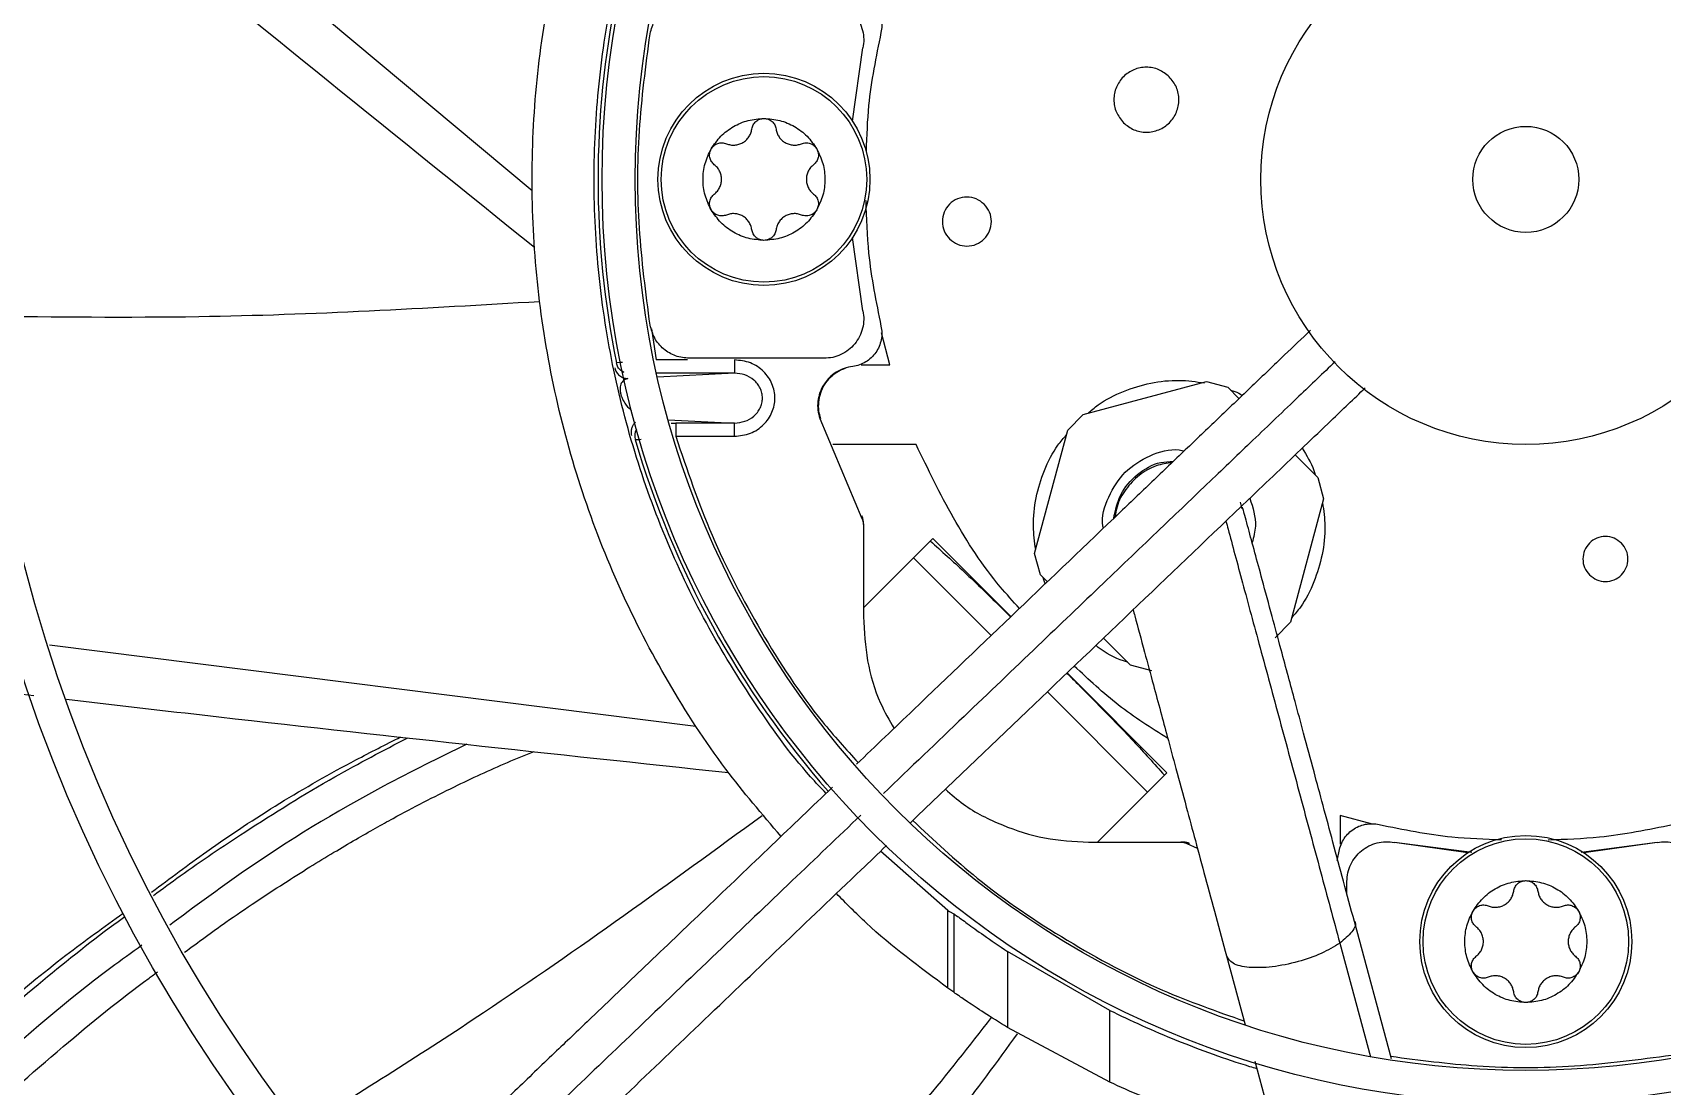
# Model space of a CAD drawing. Header units: inches. Extents: x 1229 to 1453, y -1023 to -720.
# Drawn here: x 1302.237 to 1307.08, y -807.955 to -804.825 of the extents above; entities that cross this region are included whole.
import ezdxf

# ---------------------------------------------------------------- set-up
doc = ezdxf.new("R2010")
doc.units = ezdxf.units.IN
doc.header["$MEASUREMENT"] = 0

msp = doc.modelspace()

# ---------------------------------------------------------------- linework, layer by layer
at = {"color": 18, "linetype": 'Continuous', "lineweight": 25, "true_color": 0x000000}
for p, q in [((1302.2368, -804.0533), (1303.7213, -805.294)), ((1304.6734, -805.088), (1304.7043, -804.8704)), ((1304.7043, -805.6512), (1304.6734, -805.4336)), ((1304.0758, -805.7049), (1304.0901, -805.7969)), ((1304.7841, -805.812), (1304.7589, -805.7168)), ((1304.1832, -805.7969), (1304.0901, -805.7969)), ((1304.5884, -805.7923), (1304.1883, -805.7923)), ((1304.3224, -805.7969), (1304.3224, -805.8363)), ((1304.699, -805.812), (1304.7841, -805.812)), ((1304.3224, -805.8363), (1304.0906, -805.8363)), ((1304.3224, -805.8363), (1304.0932, -805.8479)), ((1305.3587, -805.9596), (1305.7251, -805.8615)), ((1305.7251, -805.8615), (1305.7881, -805.8783)), ((1305.7881, -805.8783), (1305.8216, -805.9119)), ((1305.3126, -806.0057), (1305.3587, -805.9596)), ((1304.1254, -805.9746), (1304.3224, -805.9845)), ((1304.1339, -805.9845), (1304.1478, -805.9845)), ((1304.3224, -805.9845), (1304.1478, -805.9845)), ((1304.5759, -805.9714), (1304.5779, -805.9711)), ((1304.5759, -805.9714), (1304.701, -806.2679)), ((1305.2144, -806.3721), (1305.3126, -806.0057)), ((1304.1478, -806.0239), (1304.3224, -806.0239)), ((1304.8621, -806.0482), (1304.6149, -806.0482)), ((1305.9887, -806.0789), (1306.0563, -806.1466)), ((1306.0563, -806.1466), (1306.0732, -806.2095)), ((1305.8306, -806.2398), (1305.8256, -806.2198)), ((1306.0732, -806.2095), (1305.975, -806.5759)), ((1304.7011, -806.2598), (1304.701, -806.2679)), ((1304.7054, -806.286), (1304.7054, -806.2776)), ((1304.7054, -806.286), (1304.7054, -806.56)), ((1304.9117, -806.327), (1304.8541, -806.3846)), ((1304.9117, -806.327), (1305.144, -806.5594)), ((1304.8541, -806.3846), (1304.7054, -806.5333)), ((1305.0851, -806.6157), (1304.8541, -806.3846)), ((1305.2313, -806.4351), (1305.2144, -806.3721)), ((1305.2522, -806.456), (1305.2313, -806.4351)), ((1305.975, -806.5759), (1305.9289, -806.622)), ((1305.4995, -806.7033), (1305.4193, -806.6231)), ((1302.2869, -806.6436), (1304.208, -806.885)), ((1305.3111, -806.7265), (1305.6076, -807.023)), ((1305.5625, -806.7202), (1305.4995, -806.7033)), ((1305.55, -807.0806), (1305.2522, -806.7827)), ((1305.6076, -807.023), (1305.55, -807.0806)), ((1305.55, -807.0806), (1305.4013, -807.2293)), ((1306.2179, -807.1758), (1306.1227, -807.1506)), ((1306.1227, -807.1506), (1306.1227, -807.2357)), ((1304.9565, -807.4322), (1304.7564, -807.2565)), ((1305.3746, -807.2293), (1305.6486, -807.2293)), ((1305.6571, -807.2293), (1305.6486, -807.2293)), ((1305.6668, -807.2337), (1305.6749, -807.2336)), ((1305.6668, -807.2337), (1305.6978, -807.2468)), ((1306.113, -807.2837), (1306.1184, -807.261)), ((1306.5011, -807.2612), (1306.2834, -807.2303)), ((1306.5135, -807.2605), (1306.2834, -807.2303)), ((1307.0643, -807.2303), (1306.8386, -807.26)), ((1307.0643, -807.2303), (1306.8466, -807.2612)), ((1306.1424, -807.3832), (1306.1424, -807.3462)), ((1304.9565, -807.6627), (1304.9565, -807.4322)), ((1304.9565, -807.4322), (1304.9609, -807.4357)), ((1304.9609, -807.4357), (1304.9743, -807.442)), ((1304.9743, -807.442), (1304.9743, -807.6754)), ((1306.2744, -807.8728), (1306.1644, -807.4648)), ((1305.4375, -807.729), (1305.1337, -807.5541)), ((1305.1337, -807.5541), (1305.1337, -807.7801)), ((1306.1212, -807.5292), (1306.2122, -807.8668)), ((1305.7843, -807.5674), (1305.8395, -807.772)), ((1304.9743, -807.6754), (1304.9565, -807.6627)), ((1305.4375, -807.9423), (1305.4375, -807.729)), ((1305.4375, -807.9423), (1305.1337, -807.7801)), ((1305.8686, -807.8799), (1305.9969, -808.3559)), ((1305.872, -807.8989), (1305.8713, -807.8983))]:
    msp.add_line(p, q, dxfattribs=at)
for centre, radius in [((1306.6739, -805.2608), 11.7126), ((1306.6739, -805.2608), 8.5704), ((1306.6739, -805.2608), 8.472), ((1306.6739, -805.2608), 6.6478), ((1306.6739, -805.2608), 6.5493), ((1306.6739, -805.2608), 4.7037), ((1306.6739, -805.2608), 4.6053), ((1306.6739, -805.2608), 2.745), ((1306.6739, -805.2608), 2.6465), ((1306.6739, -805.2608), 0.7874), ((1304.4101, -805.2608), 0.315), ((1304.4101, -805.2608), 0.3053), ((1306.6739, -805.2608), 0.1575), ((1306.6739, -807.5246), 0.315), ((1306.6739, -807.5246), 0.3053)]:
    msp.add_circle(centre, radius, dxfattribs=at)
for centre, radius, start, end in [((1306.6739, -805.2608), 2.7569, 168.5929, 191.4071), ((1304.0652, -806.0225), 0.0394, 150.1073, 196.2689), ((1306.6739, -805.2608), 2.7569, 196.2782, 221.2445)]:
    msp.add_arc(centre, radius, start, end, dxfattribs=at)
for points, knots in [([(1294.9643, -805.2608), (1294.9692, -805.0053), (1294.9788, -804.4944), (1295.0568, -803.7313), (1295.181, -802.9748), (1295.3553, -802.228), (1295.5778, -801.4942), (1295.8479, -800.7766), (1296.1644, -800.0781), (1296.5259, -799.4019), (1296.9308, -798.7507), (1297.3774, -798.1274), (1297.8639, -797.5347), (1298.3881, -796.975), (1298.9477, -796.4508), (1299.5405, -795.9644), (1300.1637, -795.5177), (1300.8149, -795.1128), (1301.4912, -794.7513), (1302.1896, -794.4349), (1302.9073, -794.1648), (1303.641, -793.9422), (1304.3878, -793.7681), (1305.1444, -793.6432), (1305.9075, -793.568), (1306.6739, -793.5429), (1307.4402, -793.568), (1308.2033, -793.6432), (1308.9599, -793.7681), (1309.7067, -793.9422), (1310.4404, -794.1648), (1311.1581, -794.4349), (1311.8565, -794.7513), (1312.5328, -795.1128), (1313.184, -795.5177), (1313.8073, -795.9644), (1314.4, -796.4508), (1314.9597, -796.975), (1315.4838, -797.5347), (1315.9703, -798.1274), (1316.4169, -798.7507), (1316.8218, -799.4019), (1317.1833, -800.0781), (1317.4998, -800.7766), (1317.7699, -801.4942), (1317.9924, -802.228), (1318.1667, -802.9748), (1318.2909, -803.7313), (1318.3689, -804.4944), (1318.3786, -805.0053), (1318.3834, -805.2608)], [0, 0, 0, 0, 0.020833, 0.041667, 0.0625, 0.083333, 0.104167, 0.125, 0.145833, 0.166667, 0.1875, 0.208333, 0.229167, 0.25, 0.270833, 0.291667, 0.3125, 0.333333, 0.354167, 0.375, 0.395833, 0.416667, 0.4375, 0.458333, 0.479167, 0.5, 0.520833, 0.541667, 0.5625, 0.583333, 0.604167, 0.625, 0.645833, 0.666667, 0.6875, 0.708333, 0.729167, 0.75, 0.770833, 0.791667, 0.8125, 0.833333, 0.854167, 0.875, 0.895833, 0.916667, 0.9375, 0.958333, 0.979167, 1, 1, 1, 1]), ([(1304.4608, -807.2122), (1304.4047, -807.1466), (1304.2813, -807.0025), (1304.1218, -806.7557), (1303.9786, -806.4803), (1303.8657, -806.1909), (1303.7836, -805.8914), (1303.7335, -805.5849), (1303.7157, -805.2748), (1303.7305, -804.9646), (1303.7778, -804.6577), (1303.857, -804.3573), (1303.9673, -804.0671), (1304.1071, -803.7896), (1304.2767, -803.5298), (1304.4261, -803.3362), (1304.5263, -803.2379), (1304.5527, -803.2121)], [0, 0, 0, 0, 0.05882, 0.129282, 0.199743, 0.270205, 0.340667, 0.411128, 0.48159, 0.552051, 0.622513, 0.692975, 0.763436, 0.833898, 0.904359, 0.974821, 1, 1, 1, 1]), ([(1304.5945, -807.0845), (1304.579, -807.0681), (1304.4984, -806.9826), (1304.3744, -806.8087), (1304.2259, -806.5652), (1304.1052, -806.3062), (1304.0112, -806.0366), (1303.9455, -805.7587), (1303.9088, -805.4755), (1303.9014, -805.19), (1303.9234, -804.9053), (1303.9745, -804.6243), (1304.0542, -804.3501), (1304.1619, -804.0856), (1304.2957, -803.8331), (1304.4566, -803.5976), (1304.5856, -803.4341), (1304.6666, -803.3563), (1304.679, -803.3443)], [0, 0, 0, 0, 0.016441, 0.085793, 0.155147, 0.2245, 0.293853, 0.363206, 0.432559, 0.501912, 0.571266, 0.640619, 0.709972, 0.779325, 0.848678, 0.918031, 0.987384, 1, 1, 1, 1]), ([(1303.728, -805.4631), (1303.3194, -805.1342), (1302.8057, -804.7208), (1302.2963, -804.3029), (1302.1921, -804.2174)], [0, 0, 0, 0, 0.7955294, 1, 1, 1, 1]), ([(1304.6737, -804.7053), (1304.6804, -804.7065), (1304.694, -804.709), (1304.7127, -804.718), (1304.7293, -804.7303), (1304.7428, -804.746), (1304.753, -804.764), (1304.759, -804.7838), (1304.7611, -804.8045), (1304.7589, -804.8181), (1304.7578, -804.8248)], [0, 0, 0, 0, 0.124969, 0.250016, 0.374949, 0.50001, 0.62494, 0.750007, 0.87497, 1, 1, 1, 1]), ([(1304.0718, -804.828), (1304.0755, -804.8146), (1304.0828, -804.7877), (1304.1105, -804.7556), (1304.1468, -804.7336), (1304.1745, -804.7307), (1304.1883, -804.7293)], [0, 0, 0, 0, 0.250006, 0.499995, 0.749991, 1, 1, 1, 1]), ([(1304.5884, -804.7293), (1304.5971, -804.7299), (1304.6145, -804.731), (1304.6393, -804.7398), (1304.6617, -804.7535), (1304.6805, -804.7718), (1304.6948, -804.7938), (1304.7039, -804.8184), (1304.7077, -804.8445), (1304.7054, -804.8617), (1304.7043, -804.8704)], [0, 0, 0, 0, 0.1249825, 0.2500013, 0.3749857, 0.4999988, 0.6250017, 0.7499987, 0.8749993, 1, 1, 1, 1]), ([(1304.0718, -805.6936), (1304.0591, -805.5978), (1304.0337, -805.4062), (1304.0337, -805.1154), (1304.0591, -804.9238), (1304.0718, -804.828)], [0, 0, 0, 0, 0.333333, 0.666667, 1, 1, 1, 1]), ([(1304.7578, -804.8248), (1304.743, -804.8968), (1304.7192, -805.0131), (1304.7151, -805.1316), (1304.7135, -805.1768)], [0, 0, 0, 0, 0.618438, 1, 1, 1, 1]), ([(1305.6146, -804.956), (1305.6046, -804.9481), (1305.5847, -804.9323), (1305.5463, -804.9253), (1305.5085, -804.9327), (1305.4764, -804.9542), (1305.4549, -804.9863), (1305.4475, -805.024), (1305.4545, -805.0625), (1305.4703, -805.0824), (1305.4782, -805.0924)], [0, 0, 0, 0, 0.1249932, 0.2499947, 0.3749962, 0.5000024, 0.6250019, 0.7500011, 0.8750005, 1, 1, 1, 1]), ([(1305.4782, -805.0924), (1305.4881, -805.1003), (1305.508, -805.1161), (1305.5465, -805.123), (1305.5842, -805.1156), (1305.6164, -805.0941), (1305.6379, -805.062), (1305.6452, -805.0243), (1305.6383, -804.9858), (1305.6225, -804.9659), (1305.6146, -804.956)], [0, 0, 0, 0, 0.125004, 0.250003, 0.375003, 0.499994, 0.625, 0.749997, 0.874994, 1, 1, 1, 1]), ([(1304.2532, -805.1702), (1304.2622, -805.1571), (1304.2801, -805.131), (1304.3186, -805.1024), (1304.3626, -805.0833), (1304.3943, -805.0809), (1304.4101, -805.0797)], [0, 0, 0, 0, 0.25, 0.50001, 0.750001, 1, 1, 1, 1]), ([(1304.3741, -805.1112), (1304.3752, -805.1069), (1304.3772, -805.0984), (1304.3857, -805.0882), (1304.397, -805.0811), (1304.4057, -805.0802), (1304.4101, -805.0797)], [0, 0, 0, 0, 0.25, 0.500031, 0.75007, 1, 1, 1, 1]), ([(1304.4101, -805.0797), (1304.4144, -805.0802), (1304.4231, -805.0811), (1304.4344, -805.0882), (1304.443, -805.0984), (1304.445, -805.1069), (1304.446, -805.1112)], [0, 0, 0, 0, 0.249996, 0.500014, 0.750022, 1, 1, 1, 1]), ([(1304.4101, -805.0797), (1304.4259, -805.0809), (1304.4575, -805.0833), (1304.5015, -805.1024), (1304.5401, -805.131), (1304.558, -805.1571), (1304.5669, -805.1702)], [0, 0, 0, 0, 0.250018, 0.500003, 0.750006, 1, 1, 1, 1]), ([(1304.2985, -805.1549), (1304.3025, -805.1562), (1304.3105, -805.1589), (1304.3232, -805.1594), (1304.3357, -805.1571), (1304.3473, -805.1521), (1304.3575, -805.1445), (1304.3657, -805.1348), (1304.3716, -805.1236), (1304.3733, -805.1153), (1304.3741, -805.1112)], [0, 0, 0, 0, 0.125008, 0.250001, 0.375007, 0.500004, 0.625003, 0.750012, 0.874992, 1, 1, 1, 1]), ([(1304.446, -805.1112), (1304.4468, -805.1153), (1304.4485, -805.1236), (1304.4545, -805.1348), (1304.4626, -805.1445), (1304.4728, -805.1521), (1304.4845, -805.1571), (1304.497, -805.1594), (1304.5097, -805.1589), (1304.5177, -805.1562), (1304.5217, -805.1549)], [0, 0, 0, 0, 0.125008, 0.249988, 0.374997, 0.499996, 0.624993, 0.749999, 0.874992, 1, 1, 1, 1]), ([(1304.2532, -805.3513), (1304.2464, -805.3371), (1304.2326, -805.3085), (1304.2271, -805.2608), (1304.2326, -805.2131), (1304.2464, -805.1845), (1304.2532, -805.1702)], [0, 0, 0, 0, 0.25, 0.5, 0.75, 1, 1, 1, 1]), ([(1304.2625, -805.2171), (1304.2594, -805.2141), (1304.253, -805.2081), (1304.2484, -805.1956), (1304.2479, -805.1822), (1304.2515, -805.1742), (1304.2532, -805.1702)], [0, 0, 0, 0, 0.24999, 0.499996, 0.749992, 1, 1, 1, 1]), ([(1304.2532, -805.1702), (1304.2558, -805.1667), (1304.2609, -805.1596), (1304.2727, -805.1534), (1304.2859, -805.1511), (1304.2943, -805.1536), (1304.2985, -805.1549)], [0, 0, 0, 0, 0.249989, 0.499993, 0.750051, 1, 1, 1, 1]), ([(1304.5217, -805.1549), (1304.5259, -805.1536), (1304.5343, -805.1511), (1304.5474, -805.1534), (1304.5592, -805.1596), (1304.5643, -805.1667), (1304.5669, -805.1702)], [0, 0, 0, 0, 0.2499487, 0.5000075, 0.7500107, 1, 1, 1, 1]), ([(1304.5669, -805.1702), (1304.5687, -805.1742), (1304.5723, -805.1822), (1304.5718, -805.1956), (1304.5671, -805.2081), (1304.5608, -805.2141), (1304.5576, -805.2171)], [0, 0, 0, 0, 0.250008, 0.500004, 0.75001, 1, 1, 1, 1]), ([(1304.5669, -805.1702), (1304.5738, -805.1845), (1304.5875, -805.2131), (1304.593, -805.2608), (1304.5875, -805.3085), (1304.5738, -805.3371), (1304.5669, -805.3513)], [0, 0, 0, 0, 0.25, 0.5, 0.75, 1, 1, 1, 1]), ([(1304.2625, -805.3045), (1304.2657, -805.3017), (1304.272, -805.2961), (1304.2788, -805.2853), (1304.2831, -805.2734), (1304.2845, -805.2608), (1304.2831, -805.2482), (1304.2788, -805.2363), (1304.272, -805.2255), (1304.2657, -805.2199), (1304.2625, -805.2171)], [0, 0, 0, 0, 0.125011, 0.250004, 0.375001, 0.5, 0.624999, 0.749996, 0.874989, 1, 1, 1, 1]), ([(1304.5576, -805.2171), (1304.5544, -805.2199), (1304.5481, -805.2255), (1304.5414, -805.2363), (1304.5371, -805.2482), (1304.5356, -805.2608), (1304.5371, -805.2734), (1304.5414, -805.2853), (1304.5481, -805.2961), (1304.5544, -805.3017), (1304.5576, -805.3045)], [0, 0, 0, 0, 0.125011, 0.250004, 0.375001, 0.5, 0.624999, 0.749996, 0.874989, 1, 1, 1, 1]), ([(1318.3834, -805.2608), (1318.3786, -805.5163), (1318.3689, -806.0272), (1318.2909, -806.7903), (1318.1667, -807.5468), (1317.9924, -808.2936), (1317.7699, -809.0274), (1317.4998, -809.745), (1317.1833, -810.4435), (1316.8218, -811.1197), (1316.4169, -811.7709), (1315.9703, -812.3942), (1315.4838, -812.9869), (1314.9597, -813.5466), (1314.4, -814.0708), (1313.8073, -814.5572), (1313.184, -815.0039), (1312.5328, -815.4088), (1311.8565, -815.7703), (1311.1581, -816.0867), (1310.4404, -816.3568), (1309.7067, -816.5794), (1308.9599, -816.7535), (1308.2033, -816.8784), (1307.4402, -816.9536), (1306.6739, -816.9787), (1305.9075, -816.9536), (1305.1444, -816.8784), (1304.3878, -816.7535), (1303.641, -816.5794), (1302.9073, -816.3568), (1302.1896, -816.0867), (1301.4912, -815.7702), (1300.8149, -815.4088), (1300.1637, -815.0039), (1299.5405, -814.5572), (1298.9477, -814.0708), (1298.3881, -813.5466), (1297.8639, -812.9869), (1297.3774, -812.3942), (1296.9308, -811.7709), (1296.5259, -811.1197), (1296.1644, -810.4435), (1295.8479, -809.745), (1295.5778, -809.0274), (1295.3553, -808.2936), (1295.181, -807.5468), (1295.0568, -806.7903), (1294.9788, -806.0272), (1294.9692, -805.5163), (1294.9643, -805.2608)], [0, 0, 0, 0, 0.020833, 0.041667, 0.0625, 0.083333, 0.104167, 0.125, 0.145833, 0.166667, 0.1875, 0.208333, 0.229167, 0.25, 0.270833, 0.291667, 0.3125, 0.333333, 0.354167, 0.375, 0.395833, 0.416667, 0.4375, 0.458333, 0.479167, 0.5, 0.520833, 0.541667, 0.5625, 0.583333, 0.604167, 0.625, 0.645833, 0.666667, 0.6875, 0.708333, 0.729167, 0.75, 0.770833, 0.791667, 0.8125, 0.833333, 0.854167, 0.875, 0.895833, 0.916667, 0.9375, 0.958333, 0.979167, 1, 1, 1, 1]), ([(1304.2532, -805.3513), (1304.2515, -805.3474), (1304.2479, -805.3394), (1304.2484, -805.326), (1304.253, -805.3135), (1304.2594, -805.3075), (1304.2625, -805.3045)], [0, 0, 0, 0, 0.250008, 0.500004, 0.75001, 1, 1, 1, 1]), ([(1304.5576, -805.3045), (1304.5608, -805.3075), (1304.5671, -805.3135), (1304.5718, -805.326), (1304.5723, -805.3394), (1304.5687, -805.3474), (1304.5669, -805.3513)], [0, 0, 0, 0, 0.24999, 0.499996, 0.749992, 1, 1, 1, 1]), ([(1304.7123, -805.3235), (1304.714, -805.3759), (1304.7181, -805.5015), (1304.7432, -805.6248), (1304.7578, -805.6967)], [0, 0, 0, 0, 0.416577, 1, 1, 1, 1]), ([(1305.0645, -805.3346), (1305.057, -805.3286), (1305.0419, -805.3167), (1305.0129, -805.3114), (1304.9844, -805.317), (1304.9601, -805.3332), (1304.9439, -805.3575), (1304.9384, -805.386), (1304.9436, -805.415), (1304.9555, -805.4301), (1304.9615, -805.4376)], [0, 0, 0, 0, 0.124989, 0.249992, 0.374996, 0.500002, 0.625002, 0.750001, 0.875, 1, 1, 1, 1]), ([(1304.9615, -805.4376), (1304.969, -805.4435), (1304.984, -805.4555), (1305.0131, -805.4607), (1305.0416, -805.4551), (1305.0658, -805.4389), (1305.0821, -805.4146), (1305.0876, -805.3862), (1305.0824, -805.3571), (1305.0705, -805.3421), (1305.0645, -805.3346)], [0, 0, 0, 0, 0.125005, 0.250008, 0.37501, 0.499998, 0.624997, 0.749999, 0.875001, 1, 1, 1, 1]), ([(1304.4101, -805.4419), (1304.3943, -805.4407), (1304.3626, -805.4383), (1304.3186, -805.4192), (1304.2801, -805.3906), (1304.2622, -805.3644), (1304.2532, -805.3513)], [0, 0, 0, 0, 0.2499995, 0.4999904, 0.7499998, 1, 1, 1, 1]), ([(1304.2985, -805.3667), (1304.2943, -805.368), (1304.2859, -805.3705), (1304.2727, -805.3682), (1304.2609, -805.362), (1304.2558, -805.3549), (1304.2532, -805.3513)], [0, 0, 0, 0, 0.249949, 0.500007, 0.750011, 1, 1, 1, 1]), ([(1304.3741, -805.4104), (1304.3733, -805.4063), (1304.3716, -805.398), (1304.3657, -805.3868), (1304.3575, -805.3771), (1304.3473, -805.3695), (1304.3357, -805.3645), (1304.3232, -805.3622), (1304.3105, -805.3627), (1304.3025, -805.3654), (1304.2985, -805.3667)], [0, 0, 0, 0, 0.125008, 0.249988, 0.374997, 0.499996, 0.624993, 0.749999, 0.874992, 1, 1, 1, 1]), ([(1304.5669, -805.3513), (1304.558, -805.3644), (1304.5401, -805.3906), (1304.5015, -805.4192), (1304.4575, -805.4383), (1304.4259, -805.4407), (1304.4101, -805.4419)], [0, 0, 0, 0, 0.249994, 0.499997, 0.749982, 1, 1, 1, 1]), ([(1304.5217, -805.3667), (1304.5177, -805.3654), (1304.5097, -805.3627), (1304.497, -805.3622), (1304.4845, -805.3645), (1304.4728, -805.3695), (1304.4626, -805.3771), (1304.4545, -805.3868), (1304.4485, -805.398), (1304.4468, -805.4063), (1304.446, -805.4104)], [0, 0, 0, 0, 0.125008, 0.250001, 0.375007, 0.500004, 0.625003, 0.750012, 0.874992, 1, 1, 1, 1]), ([(1304.5669, -805.3513), (1304.5643, -805.3549), (1304.5592, -805.362), (1304.5474, -805.3682), (1304.5343, -805.3705), (1304.5259, -805.368), (1304.5217, -805.3667)], [0, 0, 0, 0, 0.249989, 0.499993, 0.750051, 1, 1, 1, 1]), ([(1304.4101, -805.4419), (1304.4057, -805.4414), (1304.397, -805.4405), (1304.3857, -805.4334), (1304.3772, -805.4232), (1304.3752, -805.4147), (1304.3741, -805.4104)], [0, 0, 0, 0, 0.249996, 0.500013, 0.750022, 1, 1, 1, 1]), ([(1304.446, -805.4104), (1304.445, -805.4147), (1304.443, -805.4232), (1304.4344, -805.4334), (1304.4231, -805.4405), (1304.4144, -805.4414), (1304.4101, -805.4419)], [0, 0, 0, 0, 0.249999, 0.50003, 0.75007, 1, 1, 1, 1]), ([(1302.0918, -805.6665), (1302.3049, -805.6689), (1302.8559, -805.6752), (1303.406, -805.643), (1303.7434, -805.6232)], [0, 0, 0, 0, 0.386729, 1, 1, 1, 1]), ([(1304.7043, -805.6512), (1304.7054, -805.6599), (1304.7077, -805.6771), (1304.7039, -805.7032), (1304.6948, -805.7278), (1304.6805, -805.7498), (1304.6617, -805.7681), (1304.6393, -805.7818), (1304.6145, -805.7906), (1304.5971, -805.7917), (1304.5884, -805.7923)], [0, 0, 0, 0, 0.125001, 0.250001, 0.374998, 0.500001, 0.625014, 0.749999, 0.875017, 1, 1, 1, 1]), ([(1304.1883, -805.7923), (1304.1745, -805.7909), (1304.1468, -805.788), (1304.1105, -805.766), (1304.0828, -805.7339), (1304.0755, -805.707), (1304.0718, -805.6936)], [0, 0, 0, 0, 0.250009, 0.500005, 0.749994, 1, 1, 1, 1]), ([(1304.7578, -805.6967), (1304.7589, -805.7035), (1304.7611, -805.7171), (1304.759, -805.7378), (1304.753, -805.7575), (1304.7429, -805.7756), (1304.7293, -805.7913), (1304.7127, -805.8036), (1304.694, -805.8126), (1304.6804, -805.8151), (1304.6737, -805.8163)], [0, 0, 0, 0, 0.124963, 0.249993, 0.374924, 0.499989, 0.624924, 0.749981, 0.874946, 1, 1, 1, 1]), ([(1306.0344, -805.7086), (1306.0086, -805.7331), (1305.9508, -805.7884), (1305.8609, -805.8743), (1305.7646, -805.9664), (1305.6674, -806.0593), (1305.569, -806.1533), (1305.4008, -806.314), (1305.1626, -806.5416), (1304.9012, -806.7914), (1304.7418, -806.9438), (1304.6852, -806.9978)], [0, 0, 0, 0, 0.05711, 0.128549, 0.199694, 0.271209, 0.344556, 0.418387, 0.645032, 0.874058, 1, 1, 1, 1]), ([(1303.9895, -805.8042), (1303.9862, -805.8045), (1303.9738, -805.8055), (1303.9724, -805.8058), (1303.9714, -805.8061)], [0, 0, 0, 0, 0.270825, 1, 1, 1, 1]), ([(1303.9949, -805.8343), (1303.9915, -805.8326), (1303.9839, -805.829), (1303.9753, -805.8188), (1303.9727, -805.8102), (1303.9714, -805.8061)], [0, 0, 0, 0, 0.296439, 0.658772, 1, 1, 1, 1]), ([(1304.3224, -806.0239), (1304.3386, -806.0221), (1304.3704, -806.0186), (1304.4104, -805.9917), (1304.4323, -805.9601), (1304.441, -805.932), (1304.4432, -805.9104), (1304.441, -805.8888), (1304.4323, -805.8607), (1304.4104, -805.8291), (1304.3704, -805.8022), (1304.3386, -805.7987), (1304.3224, -805.7969)], [0, 0, 0, 0, 0.13208, 0.259807, 0.381605, 0.440901, 0.500003, 0.559051, 0.618404, 0.740194, 0.86792, 1, 1, 1, 1]), ([(1304.6737, -805.8163), (1304.665, -805.8179), (1304.6478, -805.8211), (1304.6241, -805.8331), (1304.6034, -805.8495), (1304.587, -805.8702), (1304.5755, -805.8939), (1304.5696, -805.9196), (1304.5691, -805.9461), (1304.5736, -805.963), (1304.5759, -805.9714)], [0, 0, 0, 0, 0.125215, 0.25039, 0.375498, 0.500529, 0.625476, 0.750352, 0.875182, 1, 1, 1, 1]), ([(1306.1071, -805.8024), (1306.0714, -805.8365), (1305.99, -805.9143), (1305.8661, -806.0327), (1305.7287, -806.164), (1305.5804, -806.3057), (1305.4102, -806.4684), (1305.2158, -806.6542), (1304.998, -806.8623), (1304.8449, -807.0086), (1304.7651, -807.0848)], [0, 0, 0, 0, 0.079852, 0.181674, 0.276801, 0.38677, 0.51305, 0.657293, 0.821408, 1, 1, 1, 1]), ([(1303.9669, -805.8209), (1303.9682, -805.8251), (1303.9709, -805.8337), (1303.9802, -805.844), (1303.9922, -805.851), (1304.0011, -805.8519), (1304.0055, -805.8523)], [0, 0, 0, 0, 0.242701, 0.500196, 0.757576, 1, 1, 1, 1]), ([(1304.0055, -805.8523), (1304.002, -805.8531), (1303.9949, -805.8548), (1303.9869, -805.8642), (1303.9821, -805.8743), (1303.9825, -805.8877), (1303.983, -805.8916), (1303.9835, -805.8948), (1303.9843, -805.8982), (1303.9852, -805.9016), (1303.9862, -805.9047), (1303.9886, -805.911), (1303.9937, -805.9213), (1304.0045, -805.9375), (1304.0118, -805.9431), (1304.0169, -805.947)], [0, 0, 0, 0, 0.207855, 0.412922, 0.557567, 0.578568, 0.588222, 0.597281, 0.606001, 0.614865, 0.624252, 0.634271, 0.678704, 0.77663, 1, 1, 1, 1]), ([(1304.3224, -805.9845), (1304.3329, -805.9835), (1304.3537, -805.9816), (1304.3768, -805.9679), (1304.3911, -805.9531), (1304.3992, -805.94), (1304.4043, -805.9256), (1304.406, -805.9104), (1304.4043, -805.8952), (1304.3992, -805.8808), (1304.3911, -805.8677), (1304.3768, -805.8529), (1304.3537, -805.8392), (1304.3329, -805.8373), (1304.3224, -805.8363)], [0, 0, 0, 0, 0.127646, 0.253731, 0.316129, 0.377882, 0.439094, 0.5, 0.560906, 0.622118, 0.683871, 0.746269, 0.872354, 1, 1, 1, 1]), ([(1304.5773, -805.9713), (1304.5742, -805.9573), (1304.5695, -805.9356), (1304.5741, -805.9055), (1304.5813, -805.8837), (1304.5895, -805.8713), (1304.5933, -805.8656)], [0, 0, 0, 0, 0.3849198, 0.5963778, 0.8156775, 1, 1, 1, 1]), ([(1304.6516, -805.8215), (1304.6514, -805.8215), (1304.6429, -805.8235), (1304.6271, -805.8323), (1304.6057, -805.8485), (1304.5885, -805.8703), (1304.5767, -805.8954), (1304.5712, -805.9218), (1304.5714, -805.9475), (1304.5758, -805.9635), (1304.5779, -805.9711)], [0, 0, 0, 0, 0.002793, 0.141481, 0.287565, 0.43758, 0.587496, 0.733301, 0.871597, 1, 1, 1, 1]), ([(1304.5933, -805.8656), (1304.594, -805.8644), (1304.5989, -805.8561), (1304.6118, -805.8438), (1304.6309, -805.8296), (1304.6452, -805.824), (1304.6522, -805.8212)], [0, 0, 0, 0, 0.0563013, 0.3807842, 0.6971078, 1, 1, 1, 1]), ([(1305.3725, -805.9559), (1305.3825, -805.9473), (1305.414, -805.92), (1305.4774, -805.8885), (1305.5586, -805.8635), (1305.641, -805.8544), (1305.6943, -805.8617), (1305.7195, -805.8652)], [0, 0, 0, 0, 0.107194, 0.336385, 0.565575, 0.794768, 1, 1, 1, 1]), ([(1304.845, -807.1719), (1304.9607, -807.0613), (1305.1863, -806.8457), (1305.5211, -806.5258), (1305.7681, -806.2897), (1305.9325, -806.1326), (1306.0147, -806.0541), (1306.1025, -805.9702), (1306.1629, -805.9124), (1306.1967, -805.8802)], [0, 0, 0, 0, 0.2572, 0.501376, 0.742891, 0.8052, 0.866002, 0.925153, 1, 1, 1, 1]), ([(1305.7965, -805.8868), (1305.8009, -805.888), (1305.8134, -805.8913), (1305.8244, -805.8981), (1305.8315, -805.9024)], [0, 0, 0, 0, 0.353533, 1, 1, 1, 1]), ([(1304.0176, -806.0212), (1304.017, -806.0186), (1304.0157, -806.013), (1304.0162, -806.004), (1304.0188, -805.995), (1304.023, -805.9873), (1304.0269, -805.9836), (1304.0285, -805.9821)], [0, 0, 0, 0, 0.1921485, 0.4004673, 0.6211874, 0.8486075, 1, 1, 1, 1]), ([(1304.1478, -805.9845), (1304.1478, -805.9852), (1304.1478, -805.9865), (1304.1478, -805.9957), (1304.1478, -806.0086), (1304.1478, -806.0188), (1304.1478, -806.0239)], [0, 0, 0, 0, 0.2500041, 0.4999999, 0.7499969, 1, 1, 1, 1]), ([(1304.3224, -806.0239), (1304.3224, -806.0188), (1304.3224, -806.0086), (1304.3224, -805.9957), (1304.3224, -805.9865), (1304.3224, -805.9852), (1304.3224, -805.9845)], [0, 0, 0, 0, 0.2500031, 0.5000001, 0.7499959, 1, 1, 1, 1]), ([(1304.0274, -806.0336), (1304.029, -806.0336), (1304.0313, -806.0337), (1304.042, -806.0329), (1304.0452, -806.0327)], [0, 0, 0, 0, 0.7037932, 1, 1, 1, 1]), ([(1304.1478, -806.0239), (1304.1813, -806.1229), (1304.2492, -806.323), (1304.3982, -806.6063), (1304.5448, -806.8331), (1304.6539, -806.9533), (1304.6901, -806.9932)], [0, 0, 0, 0, 0.279586, 0.565486, 0.855754, 1, 1, 1, 1]), ([(1305.1692, -806.5353), (1305.1499, -806.514), (1305.0753, -806.4317), (1304.969, -806.2693), (1304.8976, -806.1217), (1304.8621, -806.0482)], [0, 0, 0, 0, 0.148915, 0.576562, 1, 1, 1, 1]), ([(1305.2176, -806.3604), (1305.2144, -806.3372), (1305.2075, -806.286), (1305.2165, -806.2057), (1305.2415, -806.1244), (1305.273, -806.061), (1305.3002, -806.0296), (1305.3089, -806.0195)], [0, 0, 0, 0, 0.191822, 0.424881, 0.65794, 0.890999, 1, 1, 1, 1]), ([(1305.4186, -806.2969), (1305.4182, -806.2949), (1305.4117, -806.264), (1305.4316, -806.2018), (1305.479, -806.1262), (1305.5548, -806.0782), (1305.62, -806.0587), (1305.6538, -806.0663), (1305.6588, -806.0674)], [0, 0, 0, 0, 0.016573, 0.252241, 0.48791, 0.723573, 0.959246, 1, 1, 1, 1]), ([(1306.0089, -806.0596), (1306.0225, -806.0807), (1306.0385, -806.1056), (1306.0466, -806.1337), (1306.0479, -806.1381)], [0, 0, 0, 0, 0.845357, 1, 1, 1, 1]), ([(1305.4492, -806.2677), (1305.4544, -806.2435), (1305.4652, -806.1935), (1305.5173, -806.1348), (1305.575, -806.1001), (1305.6136, -806.099), (1305.6261, -806.0987)], [0, 0, 0, 0, 0.2752, 0.567738, 0.860276, 1, 1, 1, 1]), ([(1305.6233, -806.1013), (1305.6071, -806.1039), (1305.5718, -806.1095), (1305.5234, -806.138), (1305.4835, -806.1801), (1305.4591, -806.2238), (1305.4552, -806.2532), (1305.4539, -806.2633)], [0, 0, 0, 0, 0.194003, 0.421826, 0.649697, 0.879887, 1, 1, 1, 1]), ([(1306.1644, -807.4649), (1306.1537, -807.4254), (1306.133, -807.3485), (1306.1017, -807.2325), (1306.0724, -807.1238), (1306.0432, -807.0155), (1306.0154, -806.9122), (1305.9899, -806.8178), (1305.9676, -806.7352), (1305.9447, -806.6502), (1305.9183, -806.5522), (1305.8919, -806.4544), (1305.8678, -806.3654), (1305.8484, -806.2943), (1305.8352, -806.2458), (1305.8325, -806.2369), (1305.8317, -806.2343)], [0, 0, 0, 0, 0.086555, 0.168328, 0.244021, 0.312727, 0.392558, 0.458548, 0.511091, 0.569457, 0.6439, 0.731959, 0.805123, 0.883046, 0.965405, 1, 1, 1, 1]), ([(1305.8537, -806.2079), (1305.8627, -806.2356), (1305.8769, -806.2793), (1305.865, -806.323), (1305.8606, -806.3391)], [0, 0, 0, 0, 0.632258, 1, 1, 1, 1]), ([(1306.07, -806.2213), (1306.0732, -806.2444), (1306.0802, -806.2957), (1306.0711, -806.376), (1306.0461, -806.4573), (1306.0147, -806.5207), (1305.9874, -806.5521), (1305.9787, -806.5621)], [0, 0, 0, 0, 0.191822, 0.424881, 0.65794, 0.890999, 1, 1, 1, 1]), ([(1304.701, -806.2679), (1304.7023, -806.2708), (1304.7048, -806.2766), (1304.7052, -806.2829), (1304.7054, -806.286)], [0, 0, 0, 0, 0.499793, 1, 1, 1, 1]), ([(1304.7054, -806.2776), (1304.7052, -806.2745), (1304.7048, -806.2683), (1304.7023, -806.2626), (1304.7011, -806.2598)], [0, 0, 0, 0, 0.500006, 1, 1, 1, 1]), ([(1305.7829, -806.2755), (1305.785, -806.2834), (1305.7928, -806.3127), (1305.8093, -806.3744), (1305.8399, -806.4882), (1305.8844, -806.6524), (1305.9428, -806.8671), (1306.0034, -807.0919), (1306.064, -807.3171), (1306.1023, -807.4591), (1306.1212, -807.5292)], [0, 0, 0, 0, 0.027557, 0.102361, 0.178933, 0.337215, 0.501507, 0.66908, 0.836408, 1, 1, 1, 1]), ([(1304.9041, -806.3346), (1304.9378, -806.3649), (1305.0108, -806.4306), (1305.0894, -806.5071), (1305.1349, -806.5523), (1305.143, -806.5603)], [0, 0, 0, 0, 0.414437, 0.895928, 1, 1, 1, 1]), ([(1306.9578, -806.3409), (1306.9509, -806.3355), (1306.9371, -806.3245), (1306.9104, -806.3197), (1306.8842, -806.3248), (1306.8619, -806.3397), (1306.847, -806.362), (1306.8419, -806.3882), (1306.8467, -806.4149), (1306.8577, -806.4287), (1306.8632, -806.4356)], [0, 0, 0, 0, 0.124991, 0.250006, 0.374998, 0.499989, 0.624997, 0.749994, 0.874992, 1, 1, 1, 1]), ([(1306.8632, -806.4356), (1306.8701, -806.4411), (1306.8839, -806.452), (1306.9106, -806.4569), (1306.9367, -806.4517), (1306.959, -806.4368), (1306.974, -806.4145), (1306.9791, -806.3884), (1306.9743, -806.3617), (1306.9633, -806.3479), (1306.9578, -806.3409)], [0, 0, 0, 0, 0.124991, 0.249983, 0.374998, 0.499989, 0.624997, 0.749995, 0.874992, 1, 1, 1, 1]), ([(1305.2464, -806.4616), (1305.2454, -806.4599), (1305.2422, -806.4543), (1305.2408, -806.448), (1305.2398, -806.4436)], [0, 0, 0, 0, 0.293997, 1, 1, 1, 1]), ([(1305.5071, -806.5392), (1305.5087, -806.5452), (1305.5188, -806.5826), (1305.5392, -806.6582), (1305.565, -806.7543), (1305.5879, -806.839), (1305.6102, -806.9217), (1305.6357, -807.0164), (1305.6636, -807.1199), (1305.6928, -807.2281), (1305.722, -807.3364), (1305.7531, -807.4518), (1305.7737, -807.5282), (1305.7843, -807.5674)], [0, 0, 0, 0, 0.022461, 0.139942, 0.23925, 0.316788, 0.387556, 0.476244, 0.58317, 0.674969, 0.775927, 0.884842, 1, 1, 1, 1]), ([(1302.24, -806.7945), (1301.8874, -806.7542), (1301.2262, -806.6786), (1300.5668, -806.5981), (1300.259, -806.5606)], [0, 0, 0, 0, 0.533249, 1, 1, 1, 1]), ([(1304.7054, -806.56), (1304.708, -806.6037), (1304.7133, -806.6911), (1304.7462, -806.8041), (1304.7823, -806.8667), (1304.7965, -806.8914)], [0, 0, 0, 0, 0.377261, 0.754522, 1, 1, 1, 1]), ([(1305.4911, -806.6949), (1305.4867, -806.6936), (1305.4553, -806.6844), (1305.4226, -806.6671), (1305.3985, -806.6471), (1305.3962, -806.6451)], [0, 0, 0, 0, 0.126271, 0.915352, 1, 1, 1, 1]), ([(1305.3103, -806.7272), (1305.3397, -806.7567), (1305.4064, -806.8237), (1305.5041, -806.9238), (1305.5697, -806.9968), (1305.6001, -807.0306)], [0, 0, 0, 0, 0.298071, 0.675346, 1, 1, 1, 1]), ([(1305.6102, -806.9217), (1305.5603, -806.8901), (1305.4609, -806.827), (1305.375, -806.7464), (1305.3322, -806.7063)], [0, 0, 0, 0, 0.501717, 1, 1, 1, 1]), ([(1304.3051, -807.0236), (1303.7835, -806.9679), (1303.127, -806.8977), (1302.4717, -806.8214), (1302.3371, -806.8058)], [0, 0, 0, 0, 0.7945498, 1, 1, 1, 1]), ([(1302.5905, -807.3778), (1302.6449, -807.3369), (1302.8381, -807.1919), (1303.0871, -807.0398), (1303.2858, -806.9394), (1303.3302, -806.917)], [0, 0, 0, 0, 0.233458, 0.828535, 1, 1, 1, 1]), ([(1302.5959, -807.3877), (1302.6223, -807.3681), (1302.7109, -807.3027), (1302.8894, -807.1835), (1303.1134, -807.0437), (1303.2788, -806.9573), (1303.3515, -806.9193)], [0, 0, 0, 0, 0.110551, 0.370365, 0.72305, 1, 1, 1, 1]), ([(1303.5268, -806.9385), (1303.4438, -806.9792), (1303.2152, -807.0915), (1302.9201, -807.2717), (1302.7169, -807.4223), (1302.6442, -807.4761)], [0, 0, 0, 0, 0.2679323, 0.7381543, 1, 1, 1, 1]), ([(1302.6882, -807.5565), (1302.7289, -807.5264), (1302.7985, -807.4749), (1302.8978, -807.4078), (1302.9811, -807.3531), (1303.0585, -807.3042), (1303.1299, -807.2607), (1303.1951, -807.2223), (1303.2538, -807.1888), (1303.3505, -807.1352), (1303.4803, -807.0684), (1303.6203, -807.0029), (1303.7005, -806.9709), (1303.7268, -806.9604)], [0, 0, 0, 0, 0.126707, 0.2164, 0.299415, 0.375758, 0.445433, 0.50844, 0.56479, 0.614482, 0.784764, 0.929388, 1, 1, 1, 1]), ([(1304.6139, -807.0659), (1304.5538, -807.1234), (1304.4281, -807.2435), (1304.2423, -807.4211), (1304.0636, -807.5919), (1303.9159, -807.733), (1303.7897, -807.8536), (1303.6727, -807.9654), (1303.5409, -808.0914), (1303.4044, -808.2218), (1303.3117, -808.3104), (1303.2683, -808.3518)], [0, 0, 0, 0, 0.133746, 0.279588, 0.413663, 0.531738, 0.608753, 0.695126, 0.792781, 0.902958, 1, 1, 1, 1]), ([(1304.9491, -807.0724), (1304.9666, -807.0877), (1305.0171, -807.1317), (1305.1174, -807.1814), (1305.2431, -807.222), (1305.3308, -807.2269), (1305.3746, -807.2293)], [0, 0, 0, 0, 0.150102, 0.433397, 0.716699, 1, 1, 1, 1]), ([(1303.035, -808.0816), (1303.2167, -807.9677), (1303.6848, -807.6744), (1304.1314, -807.349), (1304.4045, -807.15)], [0, 0, 0, 0, 0.388294, 1, 1, 1, 1]), ([(1304.6981, -807.1489), (1304.6301, -807.2138), (1304.4876, -807.3501), (1304.263, -807.5646), (1304.0362, -807.7814), (1303.808, -807.9995), (1303.5796, -808.2177), (1303.4217, -808.3686), (1303.3396, -808.447)], [0, 0, 0, 0, 0.1497372, 0.3141488, 0.4951245, 0.6503524, 0.8182344, 1, 1, 1, 1]), ([(1304.8521, -807.1651), (1304.9147, -807.2236), (1305.0565, -807.3562), (1305.3071, -807.5241), (1305.573, -807.6676), (1305.755, -807.7317), (1305.8363, -807.7604)], [0, 0, 0, 0, 0.22136, 0.501461, 0.77735, 1, 1, 1, 1]), ([(1306.1184, -807.261), (1306.1196, -807.2542), (1306.1221, -807.2407), (1306.1311, -807.222), (1306.1434, -807.2054), (1306.159, -807.1918), (1306.1771, -807.1816), (1306.1969, -807.1757), (1306.2176, -807.1735), (1306.2311, -807.1758), (1306.2379, -807.1769)], [0, 0, 0, 0, 0.124972, 0.25001, 0.374947, 0.500009, 0.624949, 0.75001, 0.874956, 1, 1, 1, 1]), ([(1306.2379, -807.1769), (1306.3098, -807.1916), (1306.43, -807.2161), (1306.5524, -807.2202), (1306.6015, -807.2218)], [0, 0, 0, 0, 0.59872, 1, 1, 1, 1]), ([(1306.7403, -807.2221), (1306.7914, -807.2205), (1306.9158, -807.2163), (1307.0379, -807.1915), (1307.1098, -807.1769)], [0, 0, 0, 0, 0.410746, 1, 1, 1, 1]), ([(1303.4294, -808.5246), (1303.4787, -808.4775), (1303.5854, -808.3756), (1303.8482, -808.1244), (1304.2219, -807.7673), (1304.5636, -807.4408), (1304.749, -807.2636), (1304.774, -807.2397)], [0, 0, 0, 0, 0.11035, 0.238589, 0.587584, 0.944376, 1, 1, 1, 1]), ([(1305.6486, -807.2293), (1305.6518, -807.2295), (1305.6581, -807.2298), (1305.6639, -807.2324), (1305.6668, -807.2337)], [0, 0, 0, 0, 0.500313, 1, 1, 1, 1]), ([(1305.6749, -807.2336), (1305.672, -807.2324), (1305.6663, -807.2299), (1305.6602, -807.2295), (1305.6571, -807.2293)], [0, 0, 0, 0, 0.5000742, 1, 1, 1, 1]), ([(1306.1424, -807.3462), (1306.1429, -807.3375), (1306.144, -807.3201), (1306.1529, -807.2953), (1306.1666, -807.273), (1306.1849, -807.2542), (1306.2069, -807.2398), (1306.2315, -807.2308), (1306.2575, -807.2269), (1306.2748, -807.2292), (1306.2834, -807.2303)], [0, 0, 0, 0, 0.125001, 0.250007, 0.375006, 0.500011, 0.625006, 0.750002, 0.875009, 1, 1, 1, 1]), ([(1307.0643, -807.2303), (1307.0729, -807.2292), (1307.0902, -807.2269), (1307.1162, -807.2308), (1307.1408, -807.2398), (1307.1628, -807.2542), (1307.1811, -807.273), (1307.1948, -807.2953), (1307.2037, -807.3201), (1307.2048, -807.3375), (1307.2054, -807.3462)], [0, 0, 0, 0, 0.1250108, 0.2500147, 0.3750084, 0.5000003, 0.6250025, 0.7499986, 0.8750015, 1, 1, 1, 1]), ([(1306.517, -807.434), (1306.526, -807.4209), (1306.5438, -807.3947), (1306.5824, -807.3662), (1306.6264, -807.3471), (1306.658, -807.3447), (1306.6739, -807.3435)], [0, 0, 0, 0, 0.25, 0.500009, 0.750001, 1, 1, 1, 1]), ([(1306.6379, -807.375), (1306.6389, -807.3707), (1306.641, -807.3622), (1306.6495, -807.3519), (1306.6608, -807.3448), (1306.6695, -807.3439), (1306.6739, -807.3435)], [0, 0, 0, 0, 0.25002, 0.500039, 0.749992, 1, 1, 1, 1]), ([(1306.6739, -807.3435), (1306.6782, -807.3439), (1306.6869, -807.3448), (1306.6982, -807.3519), (1306.7067, -807.3622), (1306.7088, -807.3707), (1306.7098, -807.375)], [0, 0, 0, 0, 0.249996, 0.5000136, 0.7500207, 1, 1, 1, 1]), ([(1306.6739, -807.3435), (1306.6897, -807.3447), (1306.7213, -807.3471), (1306.7653, -807.3662), (1306.8039, -807.3947), (1306.8218, -807.4209), (1306.8307, -807.434)], [0, 0, 0, 0, 0.250018, 0.500003, 0.750006, 1, 1, 1, 1]), ([(1304.9565, -807.6627), (1304.8731, -807.6012), (1304.7562, -807.5149), (1304.6545, -807.4115), (1304.6252, -807.3819)], [0, 0, 0, 0, 0.713012, 1, 1, 1, 1]), ([(1306.517, -807.434), (1306.5196, -807.4305), (1306.5247, -807.4234), (1306.5365, -807.4172), (1306.5497, -807.4149), (1306.5581, -807.4174), (1306.5623, -807.4186)], [0, 0, 0, 0, 0.24999, 0.499994, 0.749963, 1, 1, 1, 1]), ([(1306.5623, -807.4186), (1306.5663, -807.42), (1306.5742, -807.4227), (1306.587, -807.4232), (1306.5994, -807.4209), (1306.6111, -807.4159), (1306.6213, -807.4083), (1306.6295, -807.3986), (1306.6354, -807.3874), (1306.6371, -807.3791), (1306.6379, -807.375)], [0, 0, 0, 0, 0.12501, 0.250004, 0.375012, 0.500011, 0.625011, 0.750021, 0.875002, 1, 1, 1, 1]), ([(1306.7098, -807.375), (1306.7106, -807.3791), (1306.7123, -807.3874), (1306.7182, -807.3986), (1306.7264, -807.4083), (1306.7366, -807.4159), (1306.7483, -807.4209), (1306.7607, -807.4232), (1306.7735, -807.4227), (1306.7815, -807.42), (1306.7854, -807.4186)], [0, 0, 0, 0, 0.125008, 0.249987, 0.374996, 0.499995, 0.624992, 0.749999, 0.874992, 1, 1, 1, 1]), ([(1306.7854, -807.4186), (1306.7896, -807.4174), (1306.798, -807.4149), (1306.8112, -807.4172), (1306.823, -807.4234), (1306.8281, -807.4305), (1306.8307, -807.434)], [0, 0, 0, 0, 0.249948, 0.500007, 0.750011, 1, 1, 1, 1]), ([(1301.1436, -808.7607), (1301.1682, -808.728), (1301.2984, -808.5549), (1301.5636, -808.2671), (1301.9363, -807.9005), (1302.2515, -807.624), (1302.449, -807.4812), (1302.5061, -807.44)], [0, 0, 0, 0, 0.064155, 0.338902, 0.613661, 0.888436, 1, 1, 1, 1]), ([(1301.1497, -808.771), (1301.1574, -808.7612), (1301.1893, -808.7207), (1301.2464, -808.6516), (1301.3202, -808.5643), (1301.4252, -808.4442), (1301.5608, -808.2964), (1301.7624, -808.0906), (1301.9907, -807.8746), (1302.2416, -807.6597), (1302.412, -807.5219), (1302.5, -807.4579), (1302.5107, -807.4501)], [0, 0, 0, 0, 0.019567, 0.080793, 0.140643, 0.199118, 0.331502, 0.456248, 0.653121, 0.827364, 0.97898, 1, 1, 1, 1]), ([(1304.9743, -807.442), (1304.9769, -807.4437), (1304.9823, -807.4473), (1305.0134, -807.4702), (1305.0625, -807.5058), (1305.1091, -807.5375), (1305.1337, -807.5541)], [0, 0, 0, 0, 0.217088, 0.450003, 0.710031, 1, 1, 1, 1]), ([(1306.1642, -807.465), (1306.1643, -807.4651), (1306.1716, -807.4727), (1306.1606, -807.4959), (1306.1343, -807.5181), (1306.1212, -807.5292)], [0, 0, 0, 0, 0.006741, 0.503357, 1, 1, 1, 1]), ([(1306.517, -807.6151), (1306.5101, -807.6008), (1306.4964, -807.5722), (1306.4909, -807.5246), (1306.4964, -807.4769), (1306.5101, -807.4483), (1306.517, -807.434)], [0, 0, 0, 0, 0.25, 0.5, 0.75, 1, 1, 1, 1]), ([(1306.5263, -807.4809), (1306.5231, -807.4779), (1306.5168, -807.4719), (1306.5122, -807.4594), (1306.5117, -807.446), (1306.5152, -807.438), (1306.517, -807.434)], [0, 0, 0, 0, 0.24999, 0.499996, 0.749992, 1, 1, 1, 1]), ([(1306.8307, -807.434), (1306.8325, -807.438), (1306.836, -807.446), (1306.8356, -807.4594), (1306.8309, -807.4719), (1306.8246, -807.4779), (1306.8214, -807.4809)], [0, 0, 0, 0, 0.250008, 0.500004, 0.75001, 1, 1, 1, 1]), ([(1306.8307, -807.434), (1306.8376, -807.4483), (1306.8513, -807.4769), (1306.8568, -807.5246), (1306.8513, -807.5722), (1306.8376, -807.6008), (1306.8307, -807.6151)], [0, 0, 0, 0, 0.25, 0.5, 0.75, 1, 1, 1, 1]), ([(1306.5263, -807.5682), (1306.5295, -807.5655), (1306.5358, -807.5599), (1306.5426, -807.5491), (1306.5469, -807.5372), (1306.5483, -807.5246), (1306.5469, -807.512), (1306.5426, -807.5), (1306.5358, -807.4892), (1306.5295, -807.4837), (1306.5263, -807.4809)], [0, 0, 0, 0, 0.125012, 0.250004, 0.375001, 0.500001, 0.624999, 0.749996, 0.874989, 1, 1, 1, 1]), ([(1306.8214, -807.4809), (1306.8182, -807.4837), (1306.8119, -807.4892), (1306.8051, -807.5), (1306.8008, -807.512), (1306.7994, -807.5246), (1306.8008, -807.5372), (1306.8051, -807.5491), (1306.8119, -807.5599), (1306.8182, -807.5655), (1306.8214, -807.5682)], [0, 0, 0, 0, 0.1250108, 0.2500039, 0.375001, 0.4999994, 0.6249992, 0.7499963, 0.8749882, 1, 1, 1, 1]), ([(1302.5618, -807.5358), (1302.531, -807.5579), (1302.3683, -807.6744), (1302.093, -807.9123), (1301.7378, -808.2481), (1301.4398, -808.5647), (1301.2714, -808.7783), (1301.2046, -808.863)], [0, 0, 0, 0, 0.060045, 0.316961, 0.573933, 0.831058, 1, 1, 1, 1]), ([(1306.1212, -807.5292), (1306.1038, -807.5398), (1306.0689, -807.5609), (1305.9959, -807.5862), (1305.9188, -807.6018), (1305.8493, -807.6034), (1305.7991, -807.5919), (1305.7899, -807.5751), (1305.7855, -807.567)], [0, 0, 0, 0, 0.161095, 0.322181, 0.495347, 0.668516, 0.841687, 1, 1, 1, 1]), ([(1306.517, -807.6151), (1306.5152, -807.6111), (1306.5117, -807.6031), (1306.5122, -807.5898), (1306.5168, -807.5773), (1306.5231, -807.5713), (1306.5263, -807.5682)], [0, 0, 0, 0, 0.250008, 0.500004, 0.75001, 1, 1, 1, 1]), ([(1306.8214, -807.5682), (1306.8246, -807.5713), (1306.8309, -807.5773), (1306.8356, -807.5898), (1306.836, -807.6031), (1306.8325, -807.6111), (1306.8307, -807.6151)], [0, 0, 0, 0, 0.24999, 0.499996, 0.749992, 1, 1, 1, 1]), ([(1301.2607, -808.9414), (1301.3396, -808.8417), (1301.4444, -808.7093), (1301.5846, -808.552), (1301.6706, -808.4583), (1301.7601, -808.3642), (1301.8532, -808.2698), (1301.9498, -808.1752), (1302.1059, -808.0278), (1302.3155, -807.8447), (1302.5034, -807.6906), (1302.6, -807.6205), (1302.6087, -807.6143)], [0, 0, 0, 0, 0.200081, 0.265506, 0.33241, 0.40079, 0.470643, 0.541969, 0.614762, 0.810431, 0.983024, 1, 1, 1, 1]), ([(1306.6739, -807.7057), (1306.658, -807.7045), (1306.6264, -807.7021), (1306.5824, -807.683), (1306.5438, -807.6544), (1306.526, -807.6282), (1306.517, -807.6151)], [0, 0, 0, 0, 0.249999, 0.499991, 0.75, 1, 1, 1, 1]), ([(1306.5623, -807.6305), (1306.5581, -807.6318), (1306.5497, -807.6342), (1306.5365, -807.632), (1306.5247, -807.6258), (1306.5196, -807.6187), (1306.517, -807.6151)], [0, 0, 0, 0, 0.250037, 0.500007, 0.75001, 1, 1, 1, 1]), ([(1306.6379, -807.6742), (1306.6371, -807.6701), (1306.6354, -807.6618), (1306.6295, -807.6505), (1306.6213, -807.6409), (1306.6111, -807.6333), (1306.5994, -807.6282), (1306.587, -807.626), (1306.5742, -807.6265), (1306.5663, -807.6292), (1306.5623, -807.6305)], [0, 0, 0, 0, 0.124998, 0.24998, 0.37499, 0.49999, 0.624988, 0.749996, 0.87499, 1, 1, 1, 1]), ([(1306.8307, -807.6151), (1306.8218, -807.6282), (1306.8039, -807.6544), (1306.7653, -807.683), (1306.7213, -807.7021), (1306.6897, -807.7045), (1306.6739, -807.7057)], [0, 0, 0, 0, 0.249994, 0.499997, 0.749982, 1, 1, 1, 1]), ([(1306.7854, -807.6305), (1306.7815, -807.6292), (1306.7735, -807.6265), (1306.7607, -807.626), (1306.7483, -807.6282), (1306.7366, -807.6333), (1306.7264, -807.6409), (1306.7182, -807.6505), (1306.7123, -807.6618), (1306.7106, -807.6701), (1306.7098, -807.6742)], [0, 0, 0, 0, 0.125008, 0.250001, 0.375007, 0.500004, 0.625003, 0.750012, 0.874992, 1, 1, 1, 1]), ([(1306.8307, -807.6151), (1306.8281, -807.6187), (1306.823, -807.6258), (1306.8112, -807.632), (1306.798, -807.6342), (1306.7896, -807.6318), (1306.7854, -807.6305)], [0, 0, 0, 0, 0.249989, 0.499992, 0.750051, 1, 1, 1, 1]), ([(1305.1337, -807.7801), (1305.1095, -807.7649), (1305.063, -807.7359), (1305.0139, -807.7029), (1304.9824, -807.6811), (1304.9769, -807.6773), (1304.9743, -807.6754)], [0, 0, 0, 0, 0.283639, 0.542516, 0.778331, 1, 1, 1, 1]), ([(1306.6739, -807.7057), (1306.6695, -807.7052), (1306.6608, -807.7043), (1306.6495, -807.6972), (1306.641, -807.6869), (1306.6389, -807.6784), (1306.6379, -807.6742)], [0, 0, 0, 0, 0.249989, 0.5, 0.75, 1, 1, 1, 1]), ([(1306.7098, -807.6742), (1306.7088, -807.6784), (1306.7067, -807.6869), (1306.6982, -807.6972), (1306.6869, -807.7043), (1306.6782, -807.7052), (1306.6739, -807.7057)], [0, 0, 0, 0, 0.25, 0.50003, 0.75007, 1, 1, 1, 1]), ([(1305.0851, -807.7497), (1305.0196, -807.8344), (1304.8888, -808.0037), (1304.6691, -808.2384), (1304.5132, -808.3853), (1304.4353, -808.4587)], [0, 0, 0, 0, 0.333469, 0.666768, 1, 1, 1, 1]), ([(1305.4375, -807.729), (1305.4688, -807.744), (1305.5311, -807.774), (1305.6351, -807.8183), (1305.7429, -807.859), (1305.8236, -807.8869), (1305.8673, -807.8994), (1305.8744, -807.9014)], [0, 0, 0, 0, 0.2441304, 0.4866447, 0.724231, 0.9556138, 1, 1, 1, 1]), ([(1304.4757, -808.5743), (1304.5014, -808.5507), (1304.6012, -808.459), (1304.7708, -808.2849), (1304.9793, -808.053), (1305.103, -807.8821), (1305.1638, -807.7982)], [0, 0, 0, 0, 0.100824, 0.391078, 0.701056, 1, 1, 1, 1]), ([(1307.1066, -807.8629), (1307.0108, -807.8755), (1306.8193, -807.9009), (1306.539, -807.9013), (1306.3579, -807.8775), (1306.2726, -807.8663)], [0, 0, 0, 0, 0.34597, 0.691938, 1, 1, 1, 1]), ([(1305.9329, -808.1187), (1305.9061, -808.1116), (1305.8426, -808.095), (1305.7422, -808.0634), (1305.6346, -808.0254), (1305.5308, -807.9842), (1305.4687, -807.9563), (1305.4375, -807.9423)], [0, 0, 0, 0, 0.151194, 0.35738, 0.56852, 0.783603, 1, 1, 1, 1])]:
    msp.add_open_spline(points, degree=3, knots=knots, dxfattribs=at)

doc.saveas('drawing.dxf')
